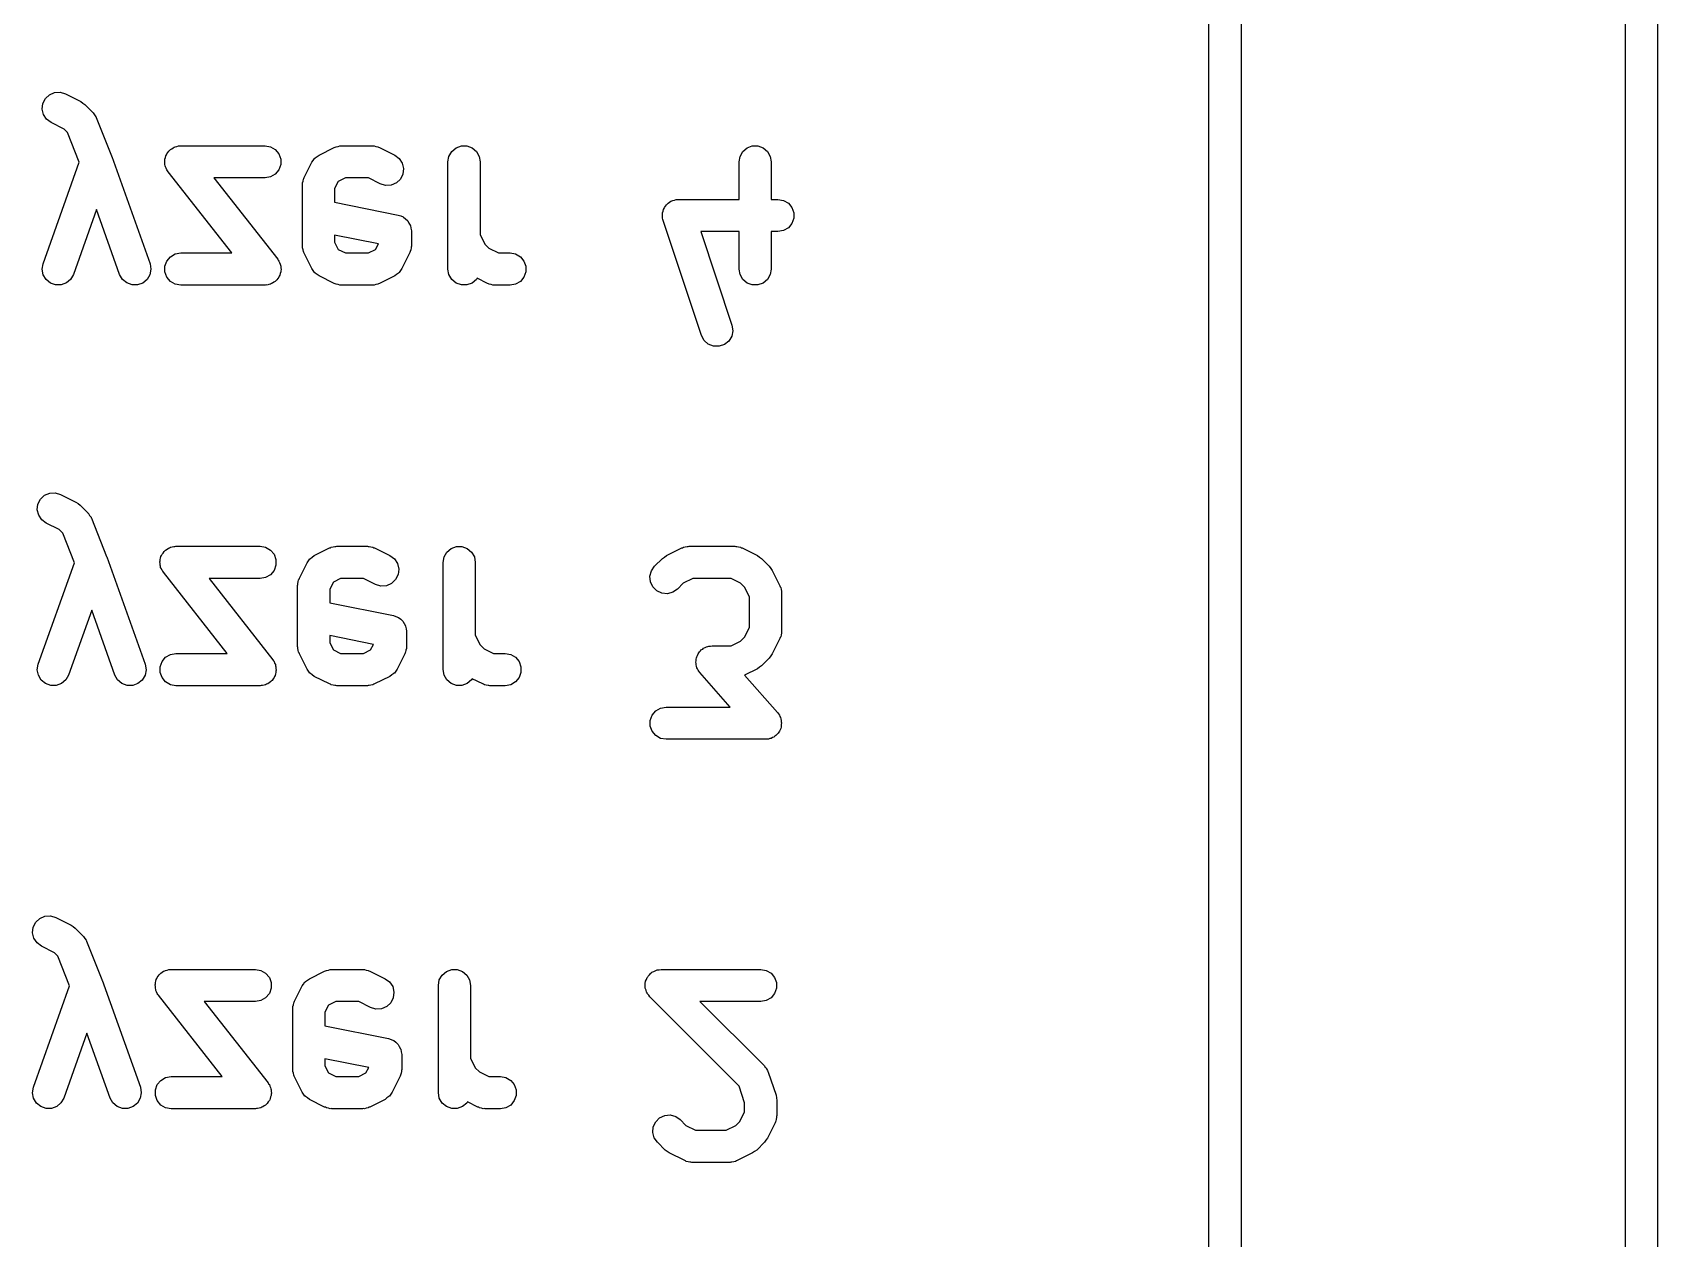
# Model space of a CAD drawing. Extents: x 91.3 to 189.8, y -113.5 to -60.4.
# Drawn here: x 178.75 to 188.86, y -101.96 to -94.46 of the extents above; entities that cross this region are included whole.
import ezdxf

# ---------------------------------------------------------------- set-up
doc = ezdxf.new("R2010")
doc.units = 0
doc.header["$MEASUREMENT"] = 0
doc.layers.add('BLACK', color=7, linetype='CONTINUOUS')

msp = doc.modelspace()

# ---------------------------------------------------------------- linework, layer by layer
at = {"layer": 'Black'}
for p, q in [((186.07, -104.8), (186.07, -68.69)), ((186.27, -68.79), (186.27, -104.7)), ((188.66, -104.7), (188.66, -87.74)), ((188.86, -87.7814), (188.86, -104.8)), ((178.818, -94.9058), (178.834, -94.8747)), ((178.834, -94.8747), (178.859, -94.8508)), ((178.859, -94.8508), (178.891, -94.837)), ((178.891, -94.837), (178.926, -94.8349)), ((178.926, -94.8349), (178.959, -94.8448)), ((178.959, -94.8448), (179.054, -94.8925)), ((179.054, -94.8925), (179.067, -94.902)), ((178.814, -94.9403), (178.818, -94.9058)), ((178.823, -94.9741), (178.814, -94.9403)), ((178.842, -95.003), (178.823, -94.9741)), ((179.067, -94.902), (179.08, -94.9112)), ((179.08, -94.9112), (179.128, -94.9588)), ((179.128, -94.9588), (179.129, -94.9611)), ((179.129, -94.9611), (179.132, -94.9629)), ((179.132, -94.9629), (179.139, -94.9753)), ((179.139, -94.9753), (179.148, -94.9873)), ((179.148, -94.9873), (179.149, -94.99)), ((179.149, -94.99), (179.15, -94.9924)), ((179.15, -94.9924), (179.245, -95.2305)), ((178.87, -95.0237), (178.842, -95.003)), ((178.95, -95.0641), (178.87, -95.0237)), ((178.972, -95.0857), (178.95, -95.0641)), ((179.045, -95.2696), (178.972, -95.0857)), ((179.602, -95.2009), (179.607, -95.1965)), ((179.607, -95.1965), (179.612, -95.191)), ((179.612, -95.191), (179.621, -95.1858)), ((179.621, -95.1858), (179.629, -95.1795)), ((179.629, -95.1795), (179.636, -95.1772)), ((179.636, -95.1772), (179.642, -95.1736)), ((179.642, -95.1736), (179.652, -95.1719)), ((179.652, -95.1719), (179.662, -95.1686)), ((179.662, -95.1686), (179.669, -95.1689)), ((179.669, -95.1689), (179.676, -95.1676)), ((179.676, -95.1676), (180.2, -95.1676)), ((180.2, -95.1676), (180.234, -95.1736)), ((180.234, -95.1736), (180.264, -95.191)), ((180.264, -95.191), (180.287, -95.2176)), ((180.536, -95.2258), (180.631, -95.1782)), ((180.631, -95.1782), (180.637, -95.1765)), ((180.637, -95.1765), (180.642, -95.1736)), ((180.642, -95.1736), (180.654, -95.1716)), ((180.654, -95.1716), (180.665, -95.1683)), ((180.665, -95.1683), (180.671, -95.1686)), ((180.671, -95.1686), (180.676, -95.1676)), ((180.676, -95.1676), (180.867, -95.1676)), ((180.867, -95.1676), (180.872, -95.1686)), ((180.872, -95.1686), (180.878, -95.1683)), ((180.878, -95.1683), (180.889, -95.1716)), ((180.889, -95.1716), (180.901, -95.1736)), ((180.901, -95.1736), (180.906, -95.1765)), ((180.906, -95.1765), (180.911, -95.1782)), ((180.911, -95.1782), (181.007, -95.2258)), ((181.361, -95.2033), (181.388, -95.181)), ((181.388, -95.181), (181.421, -95.1691)), ((181.421, -95.1691), (181.455, -95.1691)), ((181.455, -95.1691), (181.488, -95.181)), ((181.488, -95.181), (181.515, -95.2033)), ((183.171, -95.2033), (183.198, -95.181)), ((183.198, -95.181), (183.23, -95.1691)), ((183.23, -95.1691), (183.265, -95.1691)), ((183.265, -95.1691), (183.298, -95.181)), ((183.298, -95.181), (183.324, -95.2033)), ((178.82, -95.9007), (179.045, -95.2696)), ((179.245, -95.2305), (179.245, -95.2317)), ((179.245, -95.2317), (179.246, -95.2328)), ((179.246, -95.2328), (179.246, -95.2334)), ((179.246, -95.2334), (179.247, -95.234)), ((179.247, -95.234), (179.485, -95.9007)), ((179.576, -95.2644), (179.578, -95.2574)), ((179.578, -95.2746), (179.576, -95.2644)), ((179.578, -95.2503), (179.581, -95.2405)), ((179.578, -95.2574), (179.578, -95.2503)), ((179.578, -95.285), (179.578, -95.2746)), ((179.58, -95.2917), (179.578, -95.285)), ((179.581, -95.2988), (179.58, -95.2917)), ((179.581, -95.2405), (179.583, -95.2304)), ((179.586, -95.3079), (179.581, -95.2988)), ((179.583, -95.2304), (179.587, -95.2243)), ((179.587, -95.2243), (179.59, -95.2176)), ((179.59, -95.2176), (179.596, -95.2097)), ((179.596, -95.2097), (179.602, -95.2009)), ((180.287, -95.2176), (180.298, -95.2503)), ((180.298, -95.285), (180.287, -95.3176)), ((180.298, -95.2503), (180.298, -95.285)), ((180.444, -95.3658), (180.492, -95.2705)), ((180.492, -95.2705), (180.5, -95.2587)), ((180.5, -95.2587), (180.508, -95.2465)), ((180.508, -95.2465), (180.511, -95.2448)), ((180.511, -95.2448), (180.512, -95.2426)), ((180.512, -95.2426), (180.524, -95.2345)), ((180.524, -95.2345), (180.536, -95.2258)), ((181.007, -95.2258), (181.035, -95.2465)), ((181.035, -95.2465), (181.054, -95.2755)), ((181.054, -95.2755), (181.062, -95.3092)), ((181.338, -95.2676), (181.344, -95.2334)), ((181.338, -95.9343), (181.338, -95.2676)), ((181.344, -95.2334), (181.361, -95.2033)), ((181.515, -95.2033), (181.532, -95.2334)), ((181.532, -95.2334), (181.538, -95.2676)), ((181.538, -95.2676), (181.538, -95.7202)), ((183.148, -95.2676), (183.154, -95.2334)), ((183.148, -95.501), (183.148, -95.2676)), ((183.154, -95.2334), (183.171, -95.2033)), ((183.324, -95.2033), (183.342, -95.2334)), ((183.342, -95.2334), (183.348, -95.2676)), ((183.348, -95.2676), (183.348, -95.501)), ((179.59, -95.3176), (179.586, -95.3079)), ((179.594, -95.3231), (179.59, -95.3176)), ((179.598, -95.3294), (179.594, -95.3231)), ((179.994, -95.8343), (179.598, -95.3294)), ((180.2, -95.3676), (179.882, -95.3676)), ((179.882, -95.3676), (180.279, -95.8725)), ((180.234, -95.3616), (180.2, -95.3676)), ((180.264, -95.3442), (180.234, -95.3616)), ((180.287, -95.3176), (180.264, -95.3442)), ((180.434, -95.399), (180.437, -95.3878)), ((180.434, -95.4048), (180.434, -95.399)), ((180.437, -95.3878), (180.439, -95.3763)), ((180.439, -95.3763), (180.442, -95.3713)), ((180.442, -95.3713), (180.444, -95.3658)), ((180.655, -95.3898), (180.633, -95.4341)), ((180.7, -95.3676), (180.655, -95.3898)), ((180.843, -95.3676), (180.7, -95.3676)), ((180.917, -95.4047), (180.843, -95.3676)), ((181.017, -95.3987), (180.985, -95.4125)), ((181.042, -95.3748), (181.017, -95.3987)), ((181.058, -95.3437), (181.042, -95.3748)), ((181.062, -95.3092), (181.058, -95.3437)), ((180.433, -95.4105), (180.434, -95.4048)), ((180.433, -95.7914), (180.433, -95.4105)), ((180.633, -95.4341), (180.633, -95.519)), ((180.95, -95.4146), (180.917, -95.4047)), ((180.985, -95.4125), (180.95, -95.4146)), ((182.764, -95.5022), (182.771, -95.501)), ((182.771, -95.501), (183.148, -95.501)), ((183.348, -95.501), (183.39, -95.501)), ((183.39, -95.501), (183.425, -95.507)), ((179.152, -95.5649), (179.008, -95.9679)), ((179.296, -95.9679), (179.152, -95.5649)), ((180.633, -95.519), (181.029, -95.5981)), ((181.029, -95.5981), (181.044, -95.604)), ((182.671, -95.5982), (182.673, -95.591)), ((182.673, -95.6082), (182.671, -95.5982)), ((182.673, -95.5836), (182.676, -95.5741)), ((182.673, -95.591), (182.673, -95.5836)), ((182.676, -95.5741), (182.678, -95.5642)), ((182.678, -95.5642), (182.682, -95.5579)), ((182.682, -95.5579), (182.685, -95.551)), ((182.685, -95.551), (182.691, -95.5432)), ((182.691, -95.5432), (182.697, -95.5346)), ((182.697, -95.5346), (182.702, -95.53)), ((182.702, -95.53), (182.707, -95.5243)), ((182.707, -95.5243), (182.716, -95.5193)), ((182.716, -95.5193), (182.724, -95.513)), ((182.724, -95.513), (182.731, -95.5107)), ((182.731, -95.5107), (182.737, -95.507)), ((182.737, -95.507), (182.747, -95.5052)), ((182.747, -95.5052), (182.757, -95.502)), ((182.757, -95.502), (182.764, -95.5022)), ((183.425, -95.507), (183.455, -95.5243)), ((183.455, -95.5243), (183.477, -95.551)), ((183.477, -95.551), (183.489, -95.5836)), ((183.489, -95.5836), (183.489, -95.6183)), ((181.044, -95.604), (181.06, -95.6096)), ((181.06, -95.6096), (181.06, -95.6103)), ((181.06, -95.6103), (181.061, -95.6108)), ((181.061, -95.6108), (181.074, -95.6215)), ((181.074, -95.6215), (181.086, -95.6319)), ((181.086, -95.6319), (181.087, -95.6329)), ((181.087, -95.6329), (181.088, -95.6337)), ((181.088, -95.6337), (181.095, -95.6479)), ((181.095, -95.6479), (181.103, -95.662)), ((181.103, -95.662), (181.104, -95.6631)), ((181.104, -95.6631), (181.104, -95.6641)), ((181.104, -95.6641), (181.107, -95.6802)), ((181.107, -95.6802), (181.11, -95.6962)), ((181.11, -95.6962), (181.11, -95.7914)), ((182.673, -95.6183), (182.673, -95.6082)), ((182.675, -95.6253), (182.673, -95.6183)), ((182.677, -95.6326), (182.675, -95.6253)), ((182.915, -96.3469), (182.677, -95.6326)), ((183.148, -95.701), (182.91, -95.701)), ((182.91, -95.701), (183.104, -96.2836)), ((183.148, -95.9343), (183.148, -95.701)), ((183.39, -95.701), (183.348, -95.701)), ((183.348, -95.701), (183.348, -95.9343)), ((183.425, -95.6949), (183.39, -95.701)), ((183.455, -95.6776), (183.425, -95.6949)), ((183.477, -95.651), (183.455, -95.6776)), ((183.489, -95.6183), (183.477, -95.651)), ((180.434, -95.7971), (180.433, -95.7914)), ((180.434, -95.8029), (180.434, -95.7971)), ((180.437, -95.8141), (180.434, -95.8029)), ((180.905, -95.7772), (180.633, -95.7229)), ((180.633, -95.7229), (180.633, -95.7678)), ((180.633, -95.7678), (180.655, -95.8121)), ((180.887, -95.8121), (180.905, -95.7772)), ((181.109, -95.8029), (181.106, -95.8141)), ((181.11, -95.7914), (181.109, -95.7971)), ((181.109, -95.7971), (181.109, -95.8029)), ((181.538, -95.7202), (181.568, -95.7798)), ((181.568, -95.7798), (181.593, -95.8045)), ((181.593, -95.8045), (181.652, -95.8343)), ((178.814, -95.9349), (178.82, -95.9007)), ((179.485, -95.9007), (179.49, -95.9349)), ((179.578, -95.9169), (179.59, -95.8843)), ((179.59, -95.8843), (179.612, -95.8577)), ((179.612, -95.8577), (179.642, -95.8403)), ((179.642, -95.8403), (179.676, -95.8343)), ((179.676, -95.8343), (179.994, -95.8343)), ((180.279, -95.8725), (180.282, -95.8788)), ((180.282, -95.8788), (180.287, -95.8843)), ((180.287, -95.8843), (180.29, -95.894)), ((180.29, -95.894), (180.295, -95.9031)), ((180.295, -95.9031), (180.296, -95.9102)), ((180.439, -95.8256), (180.437, -95.8141)), ((180.442, -95.8306), (180.439, -95.8256)), ((180.444, -95.8361), (180.442, -95.8306)), ((180.492, -95.9314), (180.444, -95.8361)), ((180.655, -95.8121), (180.7, -95.8343)), ((180.7, -95.8343), (180.843, -95.8343)), ((180.843, -95.8343), (180.887, -95.8121)), ((181.099, -95.8362), (181.051, -95.9314)), ((181.101, -95.8306), (181.099, -95.8362)), ((181.103, -95.8256), (181.101, -95.8306)), ((181.106, -95.8141), (181.103, -95.8256)), ((181.652, -95.8343), (181.724, -95.8343)), ((181.724, -95.8343), (181.758, -95.8403)), ((181.758, -95.8403), (181.788, -95.8577)), ((181.788, -95.8577), (181.81, -95.8843)), ((181.81, -95.8843), (181.822, -95.9169)), ((178.821, -95.9691), (178.814, -95.9349)), ((178.838, -95.999), (178.821, -95.9691)), ((178.865, -96.0212), (178.838, -95.999)), ((178.991, -95.9981), (178.965, -96.0206)), ((179.008, -95.9679), (178.991, -95.9981)), ((179.313, -95.9981), (179.296, -95.9679)), ((179.34, -96.0206), (179.313, -95.9981)), ((179.467, -95.999), (179.44, -96.0212)), ((179.484, -95.9691), (179.467, -95.999)), ((179.49, -95.9349), (179.484, -95.9691)), ((179.578, -95.9517), (179.578, -95.9169)), ((179.59, -95.9843), (179.578, -95.9517)), ((179.612, -96.0109), (179.59, -95.9843)), ((180.269, -96.0054), (180.264, -96.0109)), ((180.274, -96.001), (180.269, -96.0054)), ((180.28, -95.9922), (180.274, -96.001)), ((180.287, -95.9843), (180.28, -95.9922)), ((180.289, -95.9776), (180.287, -95.9843)), ((180.293, -95.9715), (180.289, -95.9776)), ((180.295, -95.9614), (180.293, -95.9715)), ((180.298, -95.9517), (180.295, -95.9614)), ((180.296, -95.9102), (180.298, -95.9169)), ((180.298, -95.9169), (180.298, -95.9273)), ((180.298, -95.9273), (180.3, -95.9375)), ((180.3, -95.9375), (180.298, -95.9445)), ((180.298, -95.9445), (180.298, -95.9517)), ((180.5, -95.9432), (180.492, -95.9314)), ((180.508, -95.9554), (180.5, -95.9432)), ((180.511, -95.9571), (180.508, -95.9554)), ((180.512, -95.9593), (180.511, -95.9571)), ((180.524, -95.9674), (180.512, -95.9593)), ((180.536, -95.9761), (180.524, -95.9674)), ((180.631, -96.0237), (180.536, -95.9761)), ((181.007, -95.9761), (180.911, -96.0237)), ((181.018, -95.9674), (181.007, -95.9761)), ((181.031, -95.9593), (181.018, -95.9674)), ((181.032, -95.9571), (181.031, -95.9593)), ((181.035, -95.9554), (181.032, -95.9571)), ((181.043, -95.9432), (181.035, -95.9554)), ((181.051, -95.9314), (181.043, -95.9432)), ((181.344, -95.9685), (181.338, -95.9343)), ((181.361, -95.9986), (181.344, -95.9685)), ((181.388, -96.0209), (181.361, -95.9986)), ((181.515, -95.9986), (181.488, -96.0209)), ((181.519, -95.9913), (181.515, -95.9986)), ((181.584, -96.0237), (181.519, -95.9913)), ((181.81, -95.9843), (181.788, -96.0109)), ((181.822, -95.9517), (181.81, -95.9843)), ((181.822, -95.9169), (181.822, -95.9517)), ((183.154, -95.9685), (183.148, -95.9343)), ((183.171, -95.9986), (183.154, -95.9685)), ((183.198, -96.0209), (183.171, -95.9986)), ((183.324, -95.9986), (183.298, -96.0209)), ((183.342, -95.9685), (183.324, -95.9986)), ((183.348, -95.9343), (183.342, -95.9685)), ((178.898, -96.0329), (178.865, -96.0212)), ((178.932, -96.0327), (178.898, -96.0329)), ((178.965, -96.0206), (178.932, -96.0327)), ((179.373, -96.0327), (179.34, -96.0206)), ((179.407, -96.0329), (179.373, -96.0327)), ((179.44, -96.0212), (179.407, -96.0329)), ((179.642, -96.0283), (179.612, -96.0109)), ((179.676, -96.0343), (179.642, -96.0283)), ((180.2, -96.0343), (179.676, -96.0343)), ((180.207, -96.033), (180.2, -96.0343)), ((180.214, -96.0333), (180.207, -96.033)), ((180.224, -96.03), (180.214, -96.0333)), ((180.234, -96.0283), (180.224, -96.03)), ((180.24, -96.0247), (180.234, -96.0283)), ((180.247, -96.0225), (180.24, -96.0247)), ((180.255, -96.0161), (180.247, -96.0225)), ((180.264, -96.0109), (180.255, -96.0161)), ((180.637, -96.0254), (180.631, -96.0237)), ((180.642, -96.0283), (180.637, -96.0254)), ((180.654, -96.0303), (180.642, -96.0283)), ((180.665, -96.0336), (180.654, -96.0303)), ((180.671, -96.0333), (180.665, -96.0336)), ((180.676, -96.0343), (180.671, -96.0333)), ((180.867, -96.0343), (180.676, -96.0343)), ((180.872, -96.0333), (180.867, -96.0343)), ((180.878, -96.0336), (180.872, -96.0333)), ((180.889, -96.0303), (180.878, -96.0336)), ((180.901, -96.0283), (180.889, -96.0303)), ((180.906, -96.0254), (180.901, -96.0283)), ((180.911, -96.0237), (180.906, -96.0254)), ((181.421, -96.0328), (181.388, -96.0209)), ((181.455, -96.0328), (181.421, -96.0328)), ((181.488, -96.0209), (181.455, -96.0328)), ((181.589, -96.0254), (181.584, -96.0237)), ((181.594, -96.0283), (181.589, -96.0254)), ((181.606, -96.0303), (181.594, -96.0283)), ((181.617, -96.0336), (181.606, -96.0303)), ((181.623, -96.0333), (181.617, -96.0336)), ((181.629, -96.0343), (181.623, -96.0333)), ((181.724, -96.0343), (181.629, -96.0343)), ((181.758, -96.0283), (181.724, -96.0343)), ((181.788, -96.0109), (181.758, -96.0283)), ((183.23, -96.0328), (183.198, -96.0209)), ((183.265, -96.0328), (183.23, -96.0328)), ((183.298, -96.0209), (183.265, -96.0328)), ((183.104, -96.2836), (183.109, -96.318)), ((182.931, -96.3774), (182.915, -96.3469)), ((182.957, -96.4004), (182.931, -96.3774)), ((182.989, -96.4132), (182.957, -96.4004)), ((183.057, -96.4032), (183.024, -96.4142)), ((183.084, -96.3816), (183.057, -96.4032)), ((183.103, -96.352), (183.084, -96.3816)), ((183.109, -96.318), (183.103, -96.352)), ((183.024, -96.4142), (182.989, -96.4132)), ((178.784, -97.4303), (178.788, -97.3958)), ((178.788, -97.3958), (178.804, -97.3647)), ((178.804, -97.3647), (178.829, -97.3408)), ((178.829, -97.3408), (178.861, -97.327)), ((178.861, -97.327), (178.896, -97.3249)), ((178.896, -97.3249), (178.929, -97.3348)), ((178.929, -97.3348), (179.024, -97.3825)), ((179.024, -97.3825), (179.037, -97.392)), ((179.037, -97.392), (179.05, -97.4012)), ((179.05, -97.4012), (179.098, -97.4488)), ((178.793, -97.4641), (178.784, -97.4303)), ((178.812, -97.493), (178.793, -97.4641)), ((178.84, -97.5137), (178.812, -97.493)), ((178.92, -97.5541), (178.84, -97.5137)), ((179.098, -97.4488), (179.099, -97.4511)), ((179.099, -97.4511), (179.102, -97.4529)), ((179.102, -97.4529), (179.109, -97.4653)), ((179.109, -97.4653), (179.118, -97.4773)), ((179.118, -97.4773), (179.119, -97.48)), ((179.119, -97.48), (179.12, -97.4824)), ((179.12, -97.4824), (179.215, -97.7205)), ((178.942, -97.5757), (178.92, -97.5541)), ((179.015, -97.7596), (178.942, -97.5757)), ((179.215, -97.7205), (179.215, -97.7217)), ((179.215, -97.7217), (179.216, -97.7228)), ((179.216, -97.7228), (179.216, -97.7234)), ((179.216, -97.7234), (179.217, -97.724)), ((179.217, -97.724), (179.455, -98.3907)), ((179.551, -97.7305), (179.553, -97.7204)), ((179.553, -97.7204), (179.557, -97.7143)), ((179.557, -97.7143), (179.56, -97.7076)), ((179.56, -97.7076), (179.566, -97.6997)), ((179.566, -97.6997), (179.572, -97.6909)), ((179.572, -97.6909), (179.577, -97.6865)), ((179.577, -97.6865), (179.582, -97.681)), ((179.582, -97.681), (179.591, -97.6758)), ((179.591, -97.6758), (179.599, -97.6695)), ((179.599, -97.6695), (179.606, -97.6672)), ((179.606, -97.6672), (179.612, -97.6636)), ((179.612, -97.6636), (179.622, -97.6619)), ((179.622, -97.6619), (179.632, -97.6586)), ((179.632, -97.6586), (179.639, -97.6589)), ((179.639, -97.6589), (179.646, -97.6576)), ((179.646, -97.6576), (180.17, -97.6576)), ((180.17, -97.6576), (180.204, -97.6636)), ((180.204, -97.6636), (180.234, -97.681)), ((180.234, -97.681), (180.257, -97.7076)), ((180.257, -97.7076), (180.268, -97.7403)), ((180.482, -97.7326), (180.494, -97.7245)), ((180.494, -97.7245), (180.506, -97.7158)), ((180.506, -97.7158), (180.601, -97.6682)), ((180.601, -97.6682), (180.607, -97.6665)), ((180.607, -97.6665), (180.612, -97.6636)), ((180.612, -97.6636), (180.624, -97.6616)), ((180.624, -97.6616), (180.635, -97.6583)), ((180.635, -97.6583), (180.641, -97.6586)), ((180.641, -97.6586), (180.646, -97.6576)), ((180.646, -97.6576), (180.837, -97.6576)), ((180.837, -97.6576), (180.842, -97.6586)), ((180.842, -97.6586), (180.848, -97.6583)), ((180.848, -97.6583), (180.859, -97.6616)), ((180.859, -97.6616), (180.871, -97.6636)), ((180.871, -97.6636), (180.876, -97.6665)), ((180.876, -97.6665), (180.881, -97.6682)), ((180.881, -97.6682), (180.977, -97.7158)), ((180.977, -97.7158), (181.005, -97.7365)), ((181.308, -97.7576), (181.314, -97.7234)), ((181.314, -97.7234), (181.331, -97.6933)), ((181.331, -97.6933), (181.358, -97.671)), ((181.358, -97.671), (181.391, -97.6591)), ((181.391, -97.6591), (181.425, -97.6591)), ((181.425, -97.6591), (181.458, -97.671)), ((181.458, -97.671), (181.485, -97.6933)), ((181.485, -97.6933), (181.502, -97.7234)), ((181.502, -97.7234), (181.508, -97.7576)), ((182.684, -97.7253), (182.697, -97.7158)), ((182.697, -97.7158), (182.792, -97.6682)), ((182.792, -97.6682), (182.797, -97.6665)), ((182.797, -97.6665), (182.802, -97.6636)), ((182.802, -97.6636), (182.814, -97.6616)), ((182.814, -97.6616), (182.825, -97.6583)), ((182.825, -97.6583), (182.831, -97.6586)), ((182.831, -97.6586), (182.837, -97.6576)), ((182.837, -97.6576), (183.122, -97.6576)), ((183.122, -97.6576), (183.128, -97.6586)), ((183.128, -97.6586), (183.134, -97.6583)), ((183.134, -97.6583), (183.145, -97.6616)), ((183.145, -97.6616), (183.157, -97.6636)), ((183.157, -97.6636), (183.162, -97.6665)), ((183.162, -97.6665), (183.167, -97.6682)), ((183.167, -97.6682), (183.262, -97.7158)), ((183.262, -97.7158), (183.275, -97.7253)), ((178.79, -98.3907), (179.015, -97.7596)), ((179.546, -97.7544), (179.548, -97.7474)), ((179.548, -97.7646), (179.546, -97.7544)), ((179.548, -97.7403), (179.551, -97.7305)), ((179.548, -97.7474), (179.548, -97.7403)), ((179.548, -97.775), (179.548, -97.7646)), ((179.55, -97.7817), (179.548, -97.775)), ((179.551, -97.7888), (179.55, -97.7817)), ((179.556, -97.7979), (179.551, -97.7888)), ((179.56, -97.8076), (179.556, -97.7979)), ((179.564, -97.8131), (179.56, -97.8076)), ((179.568, -97.8194), (179.564, -97.8131)), ((179.964, -98.3243), (179.568, -97.8194)), ((180.257, -97.8076), (180.234, -97.8342)), ((180.268, -97.775), (180.257, -97.8076)), ((180.268, -97.7403), (180.268, -97.775)), ((180.414, -97.8558), (180.462, -97.7605)), ((180.462, -97.7605), (180.47, -97.7487)), ((180.47, -97.7487), (180.478, -97.7365)), ((180.478, -97.7365), (180.481, -97.7348)), ((180.481, -97.7348), (180.482, -97.7326)), ((181.005, -97.7365), (181.024, -97.7655)), ((181.024, -97.7655), (181.032, -97.7992)), ((181.032, -97.7992), (181.028, -97.8337)), ((181.308, -98.4243), (181.308, -97.7576)), ((181.508, -97.7576), (181.508, -98.2102)), ((182.594, -97.8441), (182.603, -97.8106)), ((182.603, -97.8106), (182.623, -97.7821)), ((182.623, -97.7821), (182.671, -97.7345)), ((182.671, -97.7345), (182.684, -97.7253)), ((183.275, -97.7253), (183.288, -97.7345)), ((183.288, -97.7345), (183.336, -97.7821)), ((183.336, -97.7821), (183.345, -97.7953)), ((183.345, -97.7953), (183.355, -97.8081)), ((183.355, -97.8081), (183.402, -97.9034)), ((180.17, -97.8576), (179.852, -97.8576)), ((179.852, -97.8576), (180.249, -98.3625)), ((180.204, -97.8516), (180.17, -97.8576)), ((180.234, -97.8342), (180.204, -97.8516)), ((180.403, -97.9005), (180.404, -97.8948)), ((180.403, -98.2814), (180.403, -97.9005)), ((180.404, -97.889), (180.407, -97.8778)), ((180.404, -97.8948), (180.404, -97.889)), ((180.407, -97.8778), (180.409, -97.8663)), ((180.409, -97.8663), (180.412, -97.8613)), ((180.412, -97.8613), (180.414, -97.8558)), ((180.625, -97.8798), (180.603, -97.9241)), ((180.603, -97.9241), (180.603, -98.009)), ((180.67, -97.8576), (180.625, -97.8798)), ((180.813, -97.8576), (180.67, -97.8576)), ((180.887, -97.8947), (180.813, -97.8576)), ((180.92, -97.9046), (180.887, -97.8947)), ((180.955, -97.9025), (180.92, -97.9046)), ((180.987, -97.8887), (180.955, -97.9025)), ((181.012, -97.8648), (180.987, -97.8887)), ((181.028, -97.8337), (181.012, -97.8648)), ((182.597, -97.8787), (182.594, -97.8441)), ((182.612, -97.9102), (182.597, -97.8787)), ((182.636, -97.9348), (182.612, -97.9102)), ((182.765, -97.9236), (182.736, -97.9435)), ((182.801, -97.8874), (182.765, -97.9236)), ((182.86, -97.8576), (182.801, -97.8874)), ((183.099, -97.8576), (182.86, -97.8576)), ((183.158, -97.8874), (183.099, -97.8576)), ((183.183, -97.9121), (183.158, -97.8874)), ((183.213, -97.9717), (183.183, -97.9121)), ((183.402, -97.9034), (183.404, -97.9089)), ((183.404, -97.9089), (183.407, -97.9139)), ((183.407, -97.9139), (183.409, -97.9254)), ((183.409, -97.9254), (183.412, -97.9367)), ((180.603, -98.009), (180.999, -98.0881)), ((182.668, -97.9494), (182.636, -97.9348)), ((182.703, -97.9525), (182.668, -97.9494)), ((182.736, -97.9435), (182.703, -97.9525)), ((183.213, -98.1626), (183.213, -97.9717)), ((183.412, -97.9367), (183.412, -97.9424)), ((183.412, -97.9424), (183.413, -97.9481)), ((183.413, -97.9481), (183.413, -98.1862)), ((179.122, -98.0549), (178.978, -98.4579)), ((179.266, -98.4579), (179.122, -98.0549)), ((180.999, -98.0881), (181.014, -98.094)), ((181.014, -98.094), (181.03, -98.0996)), ((181.03, -98.0996), (181.03, -98.1003)), ((181.03, -98.1003), (181.031, -98.1008)), ((181.031, -98.1008), (181.044, -98.1115)), ((181.044, -98.1115), (181.056, -98.1219)), ((181.056, -98.1219), (181.057, -98.1229)), ((181.057, -98.1229), (181.058, -98.1237)), ((181.058, -98.1237), (181.065, -98.1379)), ((180.875, -98.2672), (180.603, -98.2129)), ((180.603, -98.2129), (180.603, -98.2578)), ((181.065, -98.1379), (181.073, -98.152)), ((181.073, -98.152), (181.074, -98.1531)), ((181.074, -98.1531), (181.074, -98.1541)), ((181.074, -98.1541), (181.077, -98.1702)), ((181.077, -98.1702), (181.08, -98.1862)), ((181.08, -98.1862), (181.08, -98.2814)), ((181.508, -98.2102), (181.538, -98.2698)), ((183.158, -98.2469), (183.183, -98.2222)), ((183.183, -98.2222), (183.213, -98.1626)), ((183.404, -98.2254), (183.402, -98.2309)), ((183.407, -98.2204), (183.404, -98.2254)), ((183.409, -98.2089), (183.407, -98.2204)), ((183.412, -98.1976), (183.409, -98.2089)), ((183.413, -98.1862), (183.412, -98.1919)), ((183.412, -98.1919), (183.412, -98.1976)), ((179.582, -98.3477), (179.612, -98.3303)), ((179.612, -98.3303), (179.646, -98.3243)), ((179.646, -98.3243), (179.964, -98.3243)), ((180.404, -98.2871), (180.403, -98.2814)), ((180.404, -98.2929), (180.404, -98.2871)), ((180.407, -98.3041), (180.404, -98.2929)), ((180.409, -98.3156), (180.407, -98.3041)), ((180.412, -98.3206), (180.409, -98.3156)), ((180.414, -98.3261), (180.412, -98.3206)), ((180.462, -98.4214), (180.414, -98.3261)), ((180.603, -98.2578), (180.625, -98.3021)), ((180.625, -98.3021), (180.67, -98.3243)), ((180.67, -98.3243), (180.813, -98.3243)), ((180.813, -98.3243), (180.857, -98.3021)), ((180.857, -98.3021), (180.875, -98.2672)), ((181.069, -98.3262), (181.021, -98.4214)), ((181.071, -98.3206), (181.069, -98.3262)), ((181.073, -98.3156), (181.071, -98.3206)), ((181.076, -98.3041), (181.073, -98.3156)), ((181.079, -98.2929), (181.076, -98.3041)), ((181.08, -98.2814), (181.079, -98.2871)), ((181.079, -98.2871), (181.079, -98.2929)), ((181.538, -98.2698), (181.563, -98.2945)), ((181.563, -98.2945), (181.622, -98.3243)), ((181.622, -98.3243), (181.694, -98.3243)), ((181.694, -98.3243), (181.728, -98.3303)), ((181.728, -98.3303), (181.758, -98.3477)), ((182.89, -98.3359), (182.893, -98.3267)), ((182.893, -98.3267), (182.898, -98.3208)), ((182.898, -98.3208), (182.902, -98.314)), ((182.902, -98.314), (182.909, -98.3076)), ((182.909, -98.3076), (182.915, -98.3001)), ((182.915, -98.3001), (182.922, -98.2962)), ((182.922, -98.2962), (182.928, -98.2911)), ((182.928, -98.2911), (182.937, -98.2876)), ((182.937, -98.2876), (182.945, -98.2827)), ((182.945, -98.2827), (182.953, -98.2814)), ((182.953, -98.2814), (182.96, -98.2786)), ((182.96, -98.2786), (182.97, -98.2784)), ((182.97, -98.2784), (182.98, -98.2767)), ((182.98, -98.2767), (183.099, -98.2767)), ((183.099, -98.2767), (183.158, -98.2469)), ((183.355, -98.3261), (183.345, -98.339)), ((183.402, -98.2309), (183.355, -98.3261)), ((178.784, -98.4249), (178.79, -98.3907)), ((178.791, -98.4591), (178.784, -98.4249)), ((179.46, -98.4249), (179.454, -98.4591)), ((179.455, -98.3907), (179.46, -98.4249)), ((179.548, -98.4069), (179.56, -98.3743)), ((179.548, -98.4417), (179.548, -98.4069)), ((179.56, -98.3743), (179.582, -98.3477)), ((180.249, -98.3625), (180.252, -98.3688)), ((180.252, -98.3688), (180.257, -98.3743)), ((180.257, -98.3743), (180.26, -98.384)), ((180.26, -98.384), (180.265, -98.3931)), ((180.265, -98.3931), (180.266, -98.4002)), ((180.266, -98.4002), (180.268, -98.4069)), ((180.268, -98.4069), (180.268, -98.4173)), ((180.268, -98.4173), (180.27, -98.4275)), ((180.27, -98.4275), (180.268, -98.4345)), ((180.47, -98.4332), (180.462, -98.4214)), ((181.021, -98.4214), (181.013, -98.4332)), ((181.314, -98.4585), (181.308, -98.4243)), ((181.758, -98.3477), (181.78, -98.3743)), ((181.78, -98.3743), (181.792, -98.4069)), ((181.792, -98.4069), (181.792, -98.4417)), ((182.88, -98.3787), (182.881, -98.3691)), ((182.881, -98.3863), (182.88, -98.3787)), ((182.881, -98.3593), (182.884, -98.352)), ((182.881, -98.3691), (182.881, -98.3593)), ((182.881, -98.394), (182.881, -98.3863)), ((182.884, -98.4032), (182.881, -98.394)), ((182.884, -98.352), (182.885, -98.3444)), ((182.886, -98.4128), (182.884, -98.4032)), ((182.885, -98.3444), (182.89, -98.3359)), ((182.89, -98.4194), (182.886, -98.4128)), ((182.893, -98.4267), (182.89, -98.4194)), ((182.899, -98.4342), (182.893, -98.4267)), ((183.262, -98.4185), (183.183, -98.4579)), ((183.275, -98.409), (183.262, -98.4185)), ((183.288, -98.3998), (183.275, -98.409)), ((183.336, -98.3521), (183.288, -98.3998)), ((183.345, -98.339), (183.336, -98.3521)), ((178.808, -98.489), (178.791, -98.4591)), ((178.835, -98.5112), (178.808, -98.489)), ((178.868, -98.5229), (178.835, -98.5112)), ((178.902, -98.5227), (178.868, -98.5229)), ((178.935, -98.5106), (178.902, -98.5227)), ((178.961, -98.4881), (178.935, -98.5106)), ((178.978, -98.4579), (178.961, -98.4881)), ((179.283, -98.4881), (179.266, -98.4579)), ((179.31, -98.5106), (179.283, -98.4881)), ((179.343, -98.5227), (179.31, -98.5106)), ((179.377, -98.5229), (179.343, -98.5227)), ((179.41, -98.5112), (179.377, -98.5229)), ((179.437, -98.489), (179.41, -98.5112)), ((179.454, -98.4591), (179.437, -98.489)), ((179.56, -98.4743), (179.548, -98.4417)), ((179.582, -98.5009), (179.56, -98.4743)), ((179.612, -98.5183), (179.582, -98.5009)), ((179.646, -98.5243), (179.612, -98.5183)), ((180.17, -98.5243), (179.646, -98.5243)), ((180.177, -98.523), (180.17, -98.5243)), ((180.184, -98.5233), (180.177, -98.523)), ((180.194, -98.52), (180.184, -98.5233)), ((180.204, -98.5183), (180.194, -98.52)), ((180.21, -98.5147), (180.204, -98.5183)), ((180.217, -98.5125), (180.21, -98.5147)), ((180.225, -98.5061), (180.217, -98.5125)), ((180.234, -98.5009), (180.225, -98.5061)), ((180.239, -98.4954), (180.234, -98.5009)), ((180.244, -98.491), (180.239, -98.4954)), ((180.25, -98.4822), (180.244, -98.491)), ((180.257, -98.4743), (180.25, -98.4822)), ((180.259, -98.4676), (180.257, -98.4743)), ((180.263, -98.4615), (180.259, -98.4676)), ((180.265, -98.4514), (180.263, -98.4615)), ((180.268, -98.4417), (180.265, -98.4514)), ((180.268, -98.4345), (180.268, -98.4417)), ((180.478, -98.4454), (180.47, -98.4332)), ((180.481, -98.4471), (180.478, -98.4454)), ((180.482, -98.4493), (180.481, -98.4471)), ((180.494, -98.4574), (180.482, -98.4493)), ((180.506, -98.4661), (180.494, -98.4574)), ((180.601, -98.5137), (180.506, -98.4661)), ((180.607, -98.5154), (180.601, -98.5137)), ((180.612, -98.5183), (180.607, -98.5154)), ((180.624, -98.5203), (180.612, -98.5183)), ((180.635, -98.5236), (180.624, -98.5203)), ((180.641, -98.5233), (180.635, -98.5236)), ((180.646, -98.5243), (180.641, -98.5233)), ((180.837, -98.5243), (180.646, -98.5243)), ((180.842, -98.5233), (180.837, -98.5243)), ((180.848, -98.5236), (180.842, -98.5233)), ((180.859, -98.5203), (180.848, -98.5236)), ((180.871, -98.5183), (180.859, -98.5203)), ((180.876, -98.5154), (180.871, -98.5183)), ((180.881, -98.5137), (180.876, -98.5154)), ((180.977, -98.4661), (180.881, -98.5137)), ((180.988, -98.4574), (180.977, -98.4661)), ((181.001, -98.4493), (180.988, -98.4574)), ((181.002, -98.4471), (181.001, -98.4493)), ((181.005, -98.4454), (181.002, -98.4471)), ((181.013, -98.4332), (181.005, -98.4454)), ((181.331, -98.4886), (181.314, -98.4585)), ((181.358, -98.5109), (181.331, -98.4886)), ((181.391, -98.5228), (181.358, -98.5109)), ((181.425, -98.5228), (181.391, -98.5228)), ((181.458, -98.5109), (181.425, -98.5228)), ((181.485, -98.4886), (181.458, -98.5109)), ((181.489, -98.4813), (181.485, -98.4886)), ((181.554, -98.5137), (181.489, -98.4813)), ((181.559, -98.5154), (181.554, -98.5137)), ((181.564, -98.5183), (181.559, -98.5154)), ((181.576, -98.5203), (181.564, -98.5183)), ((181.587, -98.5236), (181.576, -98.5203)), ((181.593, -98.5233), (181.587, -98.5236)), ((181.599, -98.5243), (181.593, -98.5233)), ((181.694, -98.5243), (181.599, -98.5243)), ((181.728, -98.5183), (181.694, -98.5243)), ((181.758, -98.5009), (181.728, -98.5183)), ((181.78, -98.4743), (181.758, -98.5009)), ((181.792, -98.4417), (181.78, -98.4743)), ((182.904, -98.4425), (182.899, -98.4342)), ((183.092, -98.6576), (182.904, -98.4425)), ((183.183, -98.4579), (183.388, -98.6918)), ((182.595, -98.7403), (182.607, -98.7076)), ((182.607, -98.7076), (182.63, -98.681)), ((182.63, -98.681), (182.66, -98.6636)), ((182.66, -98.6636), (182.694, -98.6576)), ((182.694, -98.6576), (183.092, -98.6576)), ((183.388, -98.6918), (183.393, -98.7001)), ((183.393, -98.7001), (183.399, -98.7076)), ((183.399, -98.7076), (183.402, -98.7149)), ((183.402, -98.7149), (183.406, -98.7215)), ((183.406, -98.7215), (183.408, -98.7311)), ((183.408, -98.7311), (183.411, -98.7403)), ((182.595, -98.775), (182.595, -98.7403)), ((182.607, -98.8076), (182.595, -98.775)), ((182.63, -98.8342), (182.607, -98.8076)), ((182.66, -98.8516), (182.63, -98.8342)), ((183.377, -98.8342), (183.37, -98.8381)), ((183.383, -98.8267), (183.377, -98.8342)), ((183.391, -98.8203), (183.383, -98.8267)), ((183.395, -98.8135), (183.391, -98.8203)), ((183.399, -98.8076), (183.395, -98.8135)), ((183.403, -98.7984), (183.399, -98.8076)), ((183.408, -98.7899), (183.403, -98.7984)), ((183.409, -98.7822), (183.408, -98.7899)), ((183.411, -98.775), (183.409, -98.7822)), ((183.411, -98.7403), (183.411, -98.748)), ((183.411, -98.748), (183.413, -98.7555)), ((183.413, -98.7555), (183.411, -98.7652)), ((183.411, -98.7652), (183.411, -98.775)), ((182.694, -98.8576), (182.66, -98.8516)), ((183.313, -98.8576), (182.694, -98.8576)), ((183.322, -98.8559), (183.313, -98.8576)), ((183.332, -98.8557), (183.322, -98.8559)), ((183.339, -98.8529), (183.332, -98.8557)), ((183.347, -98.8516), (183.339, -98.8529)), ((183.356, -98.8467), (183.347, -98.8516)), ((183.365, -98.8432), (183.356, -98.8467)), ((183.37, -98.8381), (183.365, -98.8432)), ((178.754, -100.06), (178.758, -100.026)), ((178.758, -100.026), (178.774, -99.9947)), ((178.774, -99.9947), (178.799, -99.9708)), ((178.799, -99.9708), (178.831, -99.957)), ((178.831, -99.957), (178.866, -99.9549)), ((178.866, -99.9549), (178.899, -99.9648)), ((178.899, -99.9648), (178.994, -100.012)), ((178.994, -100.012), (179.007, -100.022)), ((179.007, -100.022), (179.02, -100.031)), ((179.02, -100.031), (179.068, -100.079)), ((178.763, -100.094), (178.754, -100.06)), ((178.782, -100.123), (178.763, -100.094)), ((178.81, -100.144), (178.782, -100.123)), ((178.89, -100.184), (178.81, -100.144)), ((179.068, -100.079), (179.069, -100.081)), ((179.069, -100.081), (179.072, -100.083)), ((179.072, -100.083), (179.079, -100.095)), ((179.079, -100.095), (179.088, -100.107)), ((179.088, -100.107), (179.089, -100.11)), ((179.089, -100.11), (179.09, -100.112)), ((179.09, -100.112), (179.185, -100.35)), ((178.912, -100.206), (178.89, -100.184)), ((178.985, -100.39), (178.912, -100.206)), ((179.185, -100.35), (179.185, -100.352)), ((179.185, -100.352), (179.186, -100.353)), ((179.521, -100.361), (179.523, -100.35)), ((179.523, -100.35), (179.527, -100.344)), ((179.527, -100.344), (179.53, -100.338)), ((179.53, -100.338), (179.536, -100.33)), ((179.536, -100.33), (179.542, -100.321)), ((179.542, -100.321), (179.547, -100.316)), ((179.547, -100.316), (179.552, -100.311)), ((179.552, -100.311), (179.561, -100.306)), ((179.561, -100.306), (179.569, -100.299)), ((179.569, -100.299), (179.576, -100.297)), ((179.576, -100.297), (179.582, -100.294)), ((179.582, -100.294), (179.592, -100.292)), ((179.592, -100.292), (179.602, -100.289)), ((179.602, -100.289), (179.609, -100.289)), ((179.609, -100.289), (179.616, -100.288)), ((179.616, -100.288), (180.14, -100.288)), ((180.14, -100.288), (180.174, -100.294)), ((180.174, -100.294), (180.204, -100.311)), ((180.204, -100.311), (180.227, -100.338)), ((180.227, -100.338), (180.238, -100.37)), ((180.464, -100.355), (180.476, -100.346)), ((180.476, -100.346), (180.571, -100.298)), ((180.571, -100.298), (180.577, -100.297)), ((180.577, -100.297), (180.582, -100.294)), ((180.582, -100.294), (180.594, -100.292)), ((180.594, -100.292), (180.605, -100.288)), ((180.605, -100.288), (180.611, -100.289)), ((180.611, -100.289), (180.616, -100.288)), ((180.616, -100.288), (180.807, -100.288)), ((180.807, -100.288), (180.812, -100.289)), ((180.812, -100.289), (180.818, -100.288)), ((180.818, -100.288), (180.829, -100.292)), ((180.829, -100.292), (180.841, -100.294)), ((180.841, -100.294), (180.846, -100.297)), ((180.846, -100.297), (180.851, -100.298)), ((180.851, -100.298), (180.947, -100.346)), ((180.947, -100.346), (180.975, -100.366)), ((181.284, -100.353), (181.301, -100.323)), ((181.301, -100.323), (181.328, -100.301)), ((181.328, -100.301), (181.361, -100.289)), ((181.361, -100.289), (181.395, -100.289)), ((181.395, -100.289), (181.428, -100.301)), ((181.428, -100.301), (181.455, -100.323)), ((181.455, -100.323), (181.472, -100.353)), ((182.567, -100.362), (182.573, -100.35)), ((182.573, -100.35), (182.577, -100.338)), ((182.577, -100.338), (182.58, -100.334)), ((182.58, -100.334), (182.582, -100.33)), ((182.582, -100.33), (182.591, -100.321)), ((182.591, -100.321), (182.6, -100.311)), ((182.6, -100.311), (182.603, -100.309)), ((182.603, -100.309), (182.606, -100.306)), ((182.606, -100.306), (182.618, -100.3)), ((182.618, -100.3), (182.63, -100.294)), ((182.63, -100.294), (182.634, -100.293)), ((182.634, -100.293), (182.638, -100.291)), ((182.638, -100.291), (182.651, -100.29)), ((182.651, -100.29), (182.664, -100.288)), ((182.664, -100.288), (183.283, -100.288)), ((183.283, -100.288), (183.317, -100.294)), ((183.317, -100.294), (183.347, -100.311)), ((183.347, -100.311), (183.369, -100.338)), ((183.369, -100.338), (183.381, -100.37)), ((178.76, -101.021), (178.985, -100.39)), ((179.186, -100.353), (179.186, -100.353)), ((179.186, -100.353), (179.187, -100.354)), ((179.187, -100.354), (179.425, -101.021)), ((179.516, -100.384), (179.518, -100.377)), ((179.518, -100.395), (179.516, -100.384)), ((179.518, -100.37), (179.521, -100.361)), ((179.518, -100.377), (179.518, -100.37)), ((179.518, -100.405), (179.518, -100.395)), ((179.52, -100.412), (179.518, -100.405)), ((179.521, -100.419), (179.52, -100.412)), ((179.526, -100.428), (179.521, -100.419)), ((179.53, -100.438), (179.526, -100.428)), ((179.534, -100.443), (179.53, -100.438)), ((179.538, -100.449), (179.534, -100.443)), ((179.934, -100.954), (179.538, -100.449)), ((180.227, -100.438), (180.204, -100.464)), ((180.238, -100.405), (180.227, -100.438)), ((180.238, -100.37), (180.238, -100.405)), ((180.384, -100.486), (180.432, -100.391)), ((180.432, -100.391), (180.44, -100.379)), ((180.44, -100.379), (180.448, -100.366)), ((180.448, -100.366), (180.451, -100.365)), ((180.451, -100.365), (180.452, -100.363)), ((180.452, -100.363), (180.464, -100.355)), ((180.975, -100.366), (180.994, -100.395)), ((180.994, -100.395), (181.002, -100.429)), ((181.002, -100.429), (180.998, -100.464)), ((181.278, -100.388), (181.284, -100.353)), ((181.278, -101.054), (181.278, -100.388)), ((181.472, -100.353), (181.478, -100.388)), ((181.478, -100.388), (181.478, -100.84)), ((182.564, -100.396), (182.565, -100.383)), ((182.565, -100.401), (182.564, -100.396)), ((182.565, -100.37), (182.567, -100.366)), ((182.565, -100.383), (182.565, -100.37)), ((182.565, -100.405), (182.565, -100.401)), ((182.57, -100.417), (182.565, -100.405)), ((182.567, -100.366), (182.567, -100.362)), ((182.573, -100.43), (182.57, -100.417)), ((182.576, -100.433), (182.573, -100.43)), ((182.577, -100.438), (182.576, -100.433)), ((182.586, -100.448), (182.577, -100.438)), ((182.593, -100.458), (182.586, -100.448)), ((183.369, -100.438), (183.347, -100.464)), ((183.381, -100.405), (183.369, -100.438)), ((183.381, -100.37), (183.381, -100.405)), ((180.14, -100.488), (179.822, -100.488)), ((179.822, -100.488), (180.219, -100.993)), ((180.174, -100.482), (180.14, -100.488)), ((180.204, -100.464), (180.174, -100.482)), ((180.373, -100.53), (180.374, -100.525)), ((180.373, -100.911), (180.373, -100.53)), ((180.374, -100.519), (180.377, -100.508)), ((180.374, -100.525), (180.374, -100.519)), ((180.377, -100.508), (180.379, -100.496)), ((180.379, -100.496), (180.382, -100.491)), ((180.382, -100.491), (180.384, -100.486)), ((180.595, -100.51), (180.573, -100.554)), ((180.573, -100.554), (180.573, -100.639)), ((180.64, -100.488), (180.595, -100.51)), ((180.783, -100.488), (180.64, -100.488)), ((180.857, -100.525), (180.783, -100.488)), ((180.89, -100.535), (180.857, -100.525)), ((180.925, -100.533), (180.89, -100.535)), ((180.957, -100.519), (180.925, -100.533)), ((180.982, -100.495), (180.957, -100.519)), ((180.998, -100.464), (180.982, -100.495)), ((183.148, -101.013), (182.593, -100.458)), ((183.283, -100.488), (182.905, -100.488)), ((182.905, -100.488), (183.306, -100.888)), ((183.317, -100.482), (183.283, -100.488)), ((183.347, -100.464), (183.317, -100.482)), ((180.573, -100.639), (180.969, -100.718)), ((179.092, -100.685), (178.948, -101.088)), ((179.236, -101.088), (179.092, -100.685)), ((180.969, -100.718), (180.984, -100.724)), ((180.984, -100.724), (181, -100.73)), ((181, -100.73), (181, -100.73)), ((181, -100.73), (181.001, -100.731)), ((181.001, -100.731), (181.014, -100.741)), ((181.014, -100.741), (181.026, -100.752)), ((181.026, -100.752), (181.027, -100.753)), ((181.027, -100.753), (181.028, -100.754)), ((181.028, -100.754), (181.035, -100.768)), ((180.845, -100.897), (180.573, -100.843)), ((180.573, -100.843), (180.573, -100.888)), ((181.035, -100.768), (181.043, -100.782)), ((181.043, -100.782), (181.044, -100.783)), ((181.044, -100.783), (181.044, -100.784)), ((181.044, -100.784), (181.047, -100.8)), ((181.047, -100.8), (181.05, -100.816)), ((181.05, -100.816), (181.05, -100.911)), ((181.478, -100.84), (181.508, -100.9)), ((179.582, -100.96), (179.616, -100.954)), ((179.616, -100.954), (179.934, -100.954)), ((180.374, -100.917), (180.373, -100.911)), ((180.374, -100.923), (180.374, -100.917)), ((180.377, -100.934), (180.374, -100.923)), ((180.379, -100.946), (180.377, -100.934)), ((180.382, -100.951), (180.379, -100.946)), ((180.384, -100.956), (180.382, -100.951)), ((180.432, -101.051), (180.384, -100.956)), ((180.573, -100.888), (180.595, -100.932)), ((180.595, -100.932), (180.64, -100.954)), ((180.64, -100.954), (180.783, -100.954)), ((180.783, -100.954), (180.827, -100.932)), ((180.827, -100.932), (180.845, -100.897)), ((181.039, -100.956), (180.991, -101.051)), ((181.041, -100.951), (181.039, -100.956)), ((181.043, -100.946), (181.041, -100.951)), ((181.046, -100.934), (181.043, -100.946)), ((181.049, -100.923), (181.046, -100.934)), ((181.05, -100.911), (181.049, -100.917)), ((181.049, -100.917), (181.049, -100.923)), ((181.508, -100.9), (181.533, -100.924)), ((181.533, -100.924), (181.592, -100.954)), ((181.592, -100.954), (181.664, -100.954)), ((181.664, -100.954), (181.698, -100.96)), ((183.306, -100.888), (183.309, -100.893)), ((183.309, -100.893), (183.314, -100.897)), ((183.314, -100.897), (183.319, -100.907)), ((183.319, -100.907), (183.326, -100.917)), ((183.326, -100.917), (183.327, -100.922)), ((183.327, -100.922), (183.33, -100.927)), ((183.33, -100.927), (183.378, -101.07)), ((178.754, -101.055), (178.76, -101.021)), ((178.761, -101.089), (178.754, -101.055)), ((179.43, -101.055), (179.424, -101.089)), ((179.425, -101.021), (179.43, -101.055)), ((179.518, -101.037), (179.53, -101.004)), ((179.518, -101.072), (179.518, -101.037)), ((179.53, -101.004), (179.552, -100.978)), ((179.552, -100.978), (179.582, -100.96)), ((180.219, -100.993), (180.222, -100.999)), ((180.222, -100.999), (180.227, -101.004)), ((180.227, -101.004), (180.23, -101.014)), ((180.23, -101.014), (180.235, -101.023)), ((180.235, -101.023), (180.236, -101.03)), ((180.236, -101.03), (180.238, -101.037)), ((180.238, -101.037), (180.238, -101.047)), ((180.238, -101.047), (180.24, -101.058)), ((180.24, -101.058), (180.238, -101.064)), ((180.44, -101.063), (180.432, -101.051)), ((180.991, -101.051), (180.983, -101.063)), ((181.284, -101.088), (181.278, -101.054)), ((181.698, -100.96), (181.728, -100.978)), ((181.728, -100.978), (181.75, -101.004)), ((181.75, -101.004), (181.762, -101.037)), ((181.762, -101.037), (181.762, -101.072)), ((183.183, -101.118), (183.148, -101.013)), ((178.778, -101.119), (178.761, -101.089)), ((178.805, -101.141), (178.778, -101.119)), ((178.838, -101.153), (178.805, -101.141)), ((178.872, -101.153), (178.838, -101.153)), ((178.905, -101.141), (178.872, -101.153)), ((178.931, -101.118), (178.905, -101.141)), ((178.948, -101.088), (178.931, -101.118)), ((179.253, -101.118), (179.236, -101.088)), ((179.28, -101.141), (179.253, -101.118)), ((179.313, -101.153), (179.28, -101.141)), ((179.347, -101.153), (179.313, -101.153)), ((179.38, -101.141), (179.347, -101.153)), ((179.407, -101.119), (179.38, -101.141)), ((179.424, -101.089), (179.407, -101.119)), ((179.53, -101.104), (179.518, -101.072)), ((179.552, -101.131), (179.53, -101.104)), ((179.582, -101.148), (179.552, -101.131)), ((179.616, -101.154), (179.582, -101.148)), ((180.14, -101.154), (179.616, -101.154)), ((180.147, -101.153), (180.14, -101.154)), ((180.154, -101.153), (180.147, -101.153)), ((180.164, -101.15), (180.154, -101.153)), ((180.174, -101.148), (180.164, -101.15)), ((180.18, -101.145), (180.174, -101.148)), ((180.187, -101.142), (180.18, -101.145)), ((180.195, -101.136), (180.187, -101.142)), ((180.204, -101.131), (180.195, -101.136)), ((180.209, -101.125), (180.204, -101.131)), ((180.214, -101.121), (180.209, -101.125)), ((180.22, -101.112), (180.214, -101.121)), ((180.227, -101.104), (180.22, -101.112)), ((180.229, -101.098), (180.227, -101.104)), ((180.233, -101.091), (180.229, -101.098)), ((180.235, -101.081), (180.233, -101.091)), ((180.238, -101.072), (180.235, -101.081)), ((180.238, -101.064), (180.238, -101.072)), ((180.448, -101.075), (180.44, -101.063)), ((180.451, -101.077), (180.448, -101.075)), ((180.452, -101.079), (180.451, -101.077)), ((180.464, -101.087), (180.452, -101.079)), ((180.476, -101.096), (180.464, -101.087)), ((180.571, -101.144), (180.476, -101.096)), ((180.577, -101.145), (180.571, -101.144)), ((180.582, -101.148), (180.577, -101.145)), ((180.594, -101.15), (180.582, -101.148)), ((180.605, -101.154), (180.594, -101.15)), ((180.611, -101.153), (180.605, -101.154)), ((180.616, -101.154), (180.611, -101.153)), ((180.807, -101.154), (180.616, -101.154)), ((180.812, -101.153), (180.807, -101.154)), ((180.818, -101.154), (180.812, -101.153)), ((180.829, -101.15), (180.818, -101.154)), ((180.841, -101.148), (180.829, -101.15)), ((180.846, -101.145), (180.841, -101.148)), ((180.851, -101.144), (180.846, -101.145)), ((180.947, -101.096), (180.851, -101.144)), ((180.958, -101.087), (180.947, -101.096)), ((180.971, -101.079), (180.958, -101.087)), ((180.972, -101.077), (180.971, -101.079)), ((180.975, -101.075), (180.972, -101.077)), ((180.983, -101.063), (180.975, -101.075)), ((181.301, -101.119), (181.284, -101.088)), ((181.328, -101.141), (181.301, -101.119)), ((181.361, -101.153), (181.328, -101.141)), ((181.395, -101.153), (181.361, -101.153)), ((181.428, -101.141), (181.395, -101.153)), ((181.455, -101.119), (181.428, -101.141)), ((181.459, -101.111), (181.455, -101.119)), ((181.524, -101.144), (181.459, -101.111)), ((181.529, -101.145), (181.524, -101.144)), ((181.534, -101.148), (181.529, -101.145)), ((181.546, -101.15), (181.534, -101.148)), ((181.557, -101.154), (181.546, -101.15)), ((181.563, -101.153), (181.557, -101.154)), ((181.569, -101.154), (181.563, -101.153)), ((181.664, -101.154), (181.569, -101.154)), ((181.698, -101.148), (181.664, -101.154)), ((181.728, -101.131), (181.698, -101.148)), ((181.75, -101.104), (181.728, -101.131)), ((181.762, -101.072), (181.75, -101.104)), ((183.183, -101.174), (183.183, -101.118)), ((183.378, -101.07), (183.38, -101.086)), ((183.38, -101.086), (183.383, -101.102)), ((183.383, -101.102), (183.383, -101.197)), ((182.615, -101.266), (182.63, -101.235)), ((182.63, -101.235), (182.654, -101.21)), ((182.654, -101.21), (182.686, -101.196)), ((182.686, -101.196), (182.72, -101.193)), ((182.72, -101.193), (182.754, -101.202)), ((182.754, -101.202), (182.782, -101.222)), ((182.782, -101.222), (182.818, -101.258)), ((182.818, -101.258), (182.878, -101.288)), ((183.069, -101.288), (183.128, -101.258)), ((183.128, -101.258), (183.153, -101.233)), ((183.153, -101.233), (183.183, -101.174)), ((183.372, -101.242), (183.325, -101.337)), ((183.374, -101.236), (183.372, -101.242)), ((183.377, -101.231), (183.374, -101.236)), ((183.379, -101.22), (183.377, -101.231)), ((183.382, -101.209), (183.379, -101.22)), ((183.383, -101.197), (183.382, -101.203)), ((183.382, -101.203), (183.382, -101.209)), ((182.612, -101.301), (182.615, -101.266)), ((182.621, -101.335), (182.612, -101.301)), ((182.641, -101.363), (182.621, -101.335)), ((182.688, -101.411), (182.641, -101.363)), ((182.878, -101.288), (183.069, -101.288)), ((183.306, -101.363), (183.258, -101.411)), ((183.315, -101.35), (183.306, -101.363)), ((183.325, -101.337), (183.315, -101.35)), ((182.701, -101.42), (182.688, -101.411)), ((182.714, -101.429), (182.701, -101.42)), ((182.81, -101.477), (182.714, -101.429)), ((183.232, -101.429), (183.137, -101.477)), ((183.245, -101.42), (183.232, -101.429)), ((183.258, -101.411), (183.245, -101.42)), ((182.815, -101.479), (182.81, -101.477)), ((182.82, -101.482), (182.815, -101.479)), ((182.832, -101.484), (182.82, -101.482)), ((182.843, -101.487), (182.832, -101.484)), ((182.849, -101.487), (182.843, -101.487)), ((182.854, -101.488), (182.849, -101.487)), ((183.092, -101.488), (182.854, -101.488)), ((183.098, -101.487), (183.092, -101.488)), ((183.104, -101.487), (183.098, -101.487)), ((183.115, -101.484), (183.104, -101.487)), ((183.127, -101.482), (183.115, -101.484)), ((183.132, -101.479), (183.127, -101.482)), ((183.137, -101.477), (183.132, -101.479))]:
    msp.add_line(p, q, dxfattribs=at)

doc.saveas('drawing.dxf')
